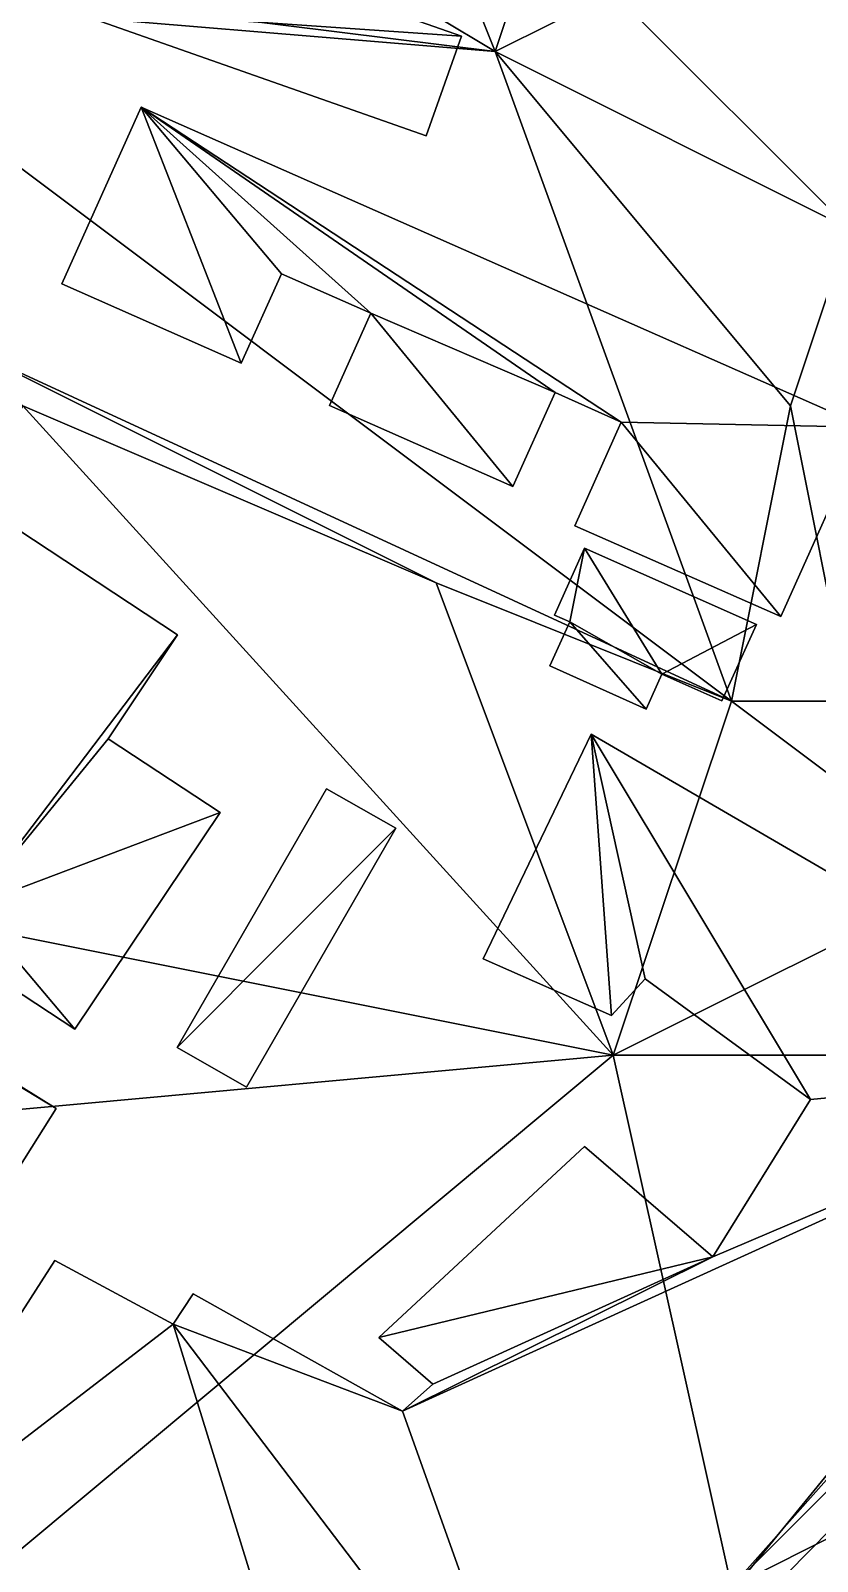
# Model space of a CAD drawing. Header units: metres. Extents: x -1103 to 901, y -902 to 905.
# Drawn here: x -999.7 to -973.1, y 146.9 to 198.7 of the extents above; entities that cross this region are included whole.
import ezdxf

# ---------------------------------------------------------------- set-up
doc = ezdxf.new("R2010")
doc.units = ezdxf.units.M
for name, color, linetype in [('OSM_BUILDING_FOOTPRINTS', 7, 'CONTINUOUS'), ('OSM_BUILDING_ROOFS', 1, 'CONTINUOUS'), ('OSM_BUILDING_WALLS', 8, 'CONTINUOUS'), ('OSM_TERRAIN', 3, 'CONTINUOUS')]:
    doc.layers.add(name, color=color, linetype=linetype)

msp = doc.modelspace()

# ---------------------------------------------------------------- linework, layer by layer
at = {"layer": 'OSM_BUILDING_FOOTPRINTS'}
for points in [[(-997.392, 202.813, 16.385), (-985.144, 198.522, 16.385), (-986.338, 195.149, 16.385), (-998.586, 199.451, 16.385), (-997.392, 202.813, 16.385)], [(-998.685, 190.128, 16.31), (-995.999, 196.122, 16.31), (-971.448, 185.274, 16.31), (-974.322, 178.859, 16.31), (-981.297, 181.934, 16.31), (-979.728, 185.45, 16.31), (-981.972, 186.446, 16.31), (-983.398, 183.272, 16.31), (-989.61, 186.014, 16.31), (-988.217, 189.133, 16.31), (-991.246, 190.471, 16.31), (-992.605, 187.441, 16.31), (-998.685, 190.128, 16.31)], [(-1009.197, 169.558, 16.932), (-1000.741, 182.188, 16.932), (-994.761, 178.24, 16.932), (-997.115, 174.723, 16.932), (-993.324, 172.224, 16.932), (-998.242, 164.88, 16.932), (-1002.609, 167.756, 16.932), (-1001.758, 169.038, 16.932), (-1005.251, 171.35, 16.932), (-1007.295, 168.297, 16.932), (-1009.197, 169.558, 16.932)], [(-975.151, 178.594, 16.693), (-980.977, 181.182, 16.693), (-981.994, 178.914, 16.693), (-981.474, 178.682, 16.693), (-982.148, 177.189, 16.693), (-978.887, 175.729, 16.693), (-978.357, 176.913, 16.693), (-976.323, 176.006, 16.693), (-975.151, 178.594, 16.693)], [(-998.917, 157.05, 16.455), (-1005.549, 146.721, 16.455), (-989.432, 137.189, 16.455), (-982.225, 138.206, 16.455), (-961.544, 159.208, 16.455), (-961.433, 163.642, 16.455), (-980.744, 174.878, 16.455), (-984.403, 167.269, 16.455), (-980.059, 165.345, 16.455), (-978.92, 166.595, 16.455), (-973.316, 162.503, 16.455), (-976.632, 157.173, 16.455), (-980.976, 160.91, 16.455), (-987.94, 154.441, 16.455), (-986.116, 152.859, 16.455), (-987.144, 151.941, 16.455), (-994.23, 155.923, 16.455), (-994.915, 154.894, 16.455), (-998.917, 157.05, 16.455)], [(-994.771, 164.261, 16.985), (-992.428, 162.923, 16.985), (-987.366, 171.693, 16.985), (-989.72, 173.031, 16.985), (-994.771, 164.261, 16.985)], [(-1009.164, 168.485, 16.377), (-1005.461, 166.185, 16.377), (-1004.267, 168.076, 16.377), (-1001.514, 166.373, 16.377), (-1002.653, 164.548, 16.377), (-998.872, 162.193, 16.377), (-1008.047, 147.639, 16.377), (-1018.294, 154.009, 16.377), (-1009.164, 168.485, 16.377)]]:
    msp.add_polyline3d(points, close=True, dxfattribs=at)
at = {"layer": 'OSM_BUILDING_ROOFS'}
for points in [[(-985.144, 198.522, 21.585), (-997.392, 202.813, 21.585), (-998.586, 199.451, 21.585)], [(-985.144, 198.522, 21.585), (-998.586, 199.451, 21.585), (-986.338, 195.149, 21.585)], [(-995.999, 196.122, 31.11), (-998.685, 190.128, 31.11), (-992.605, 187.441, 31.11)], [(-995.999, 196.122, 31.11), (-992.605, 187.441, 31.11), (-991.246, 190.471, 31.11)], [(-995.999, 196.122, 31.11), (-991.246, 190.471, 31.11), (-988.217, 189.133, 31.11)], [(-979.728, 185.45, 31.11), (-971.448, 185.274, 31.11), (-995.999, 196.122, 31.11)], [(-995.999, 196.122, 31.11), (-988.217, 189.133, 31.11), (-981.972, 186.446, 31.11)], [(-995.999, 196.122, 31.11), (-981.972, 186.446, 31.11), (-979.728, 185.45, 31.11)], [(-988.217, 189.133, 31.11), (-989.61, 186.014, 31.11), (-983.398, 183.272, 31.11)], [(-988.217, 189.133, 31.11), (-983.398, 183.272, 31.11), (-981.972, 186.446, 31.11)], [(-979.728, 185.45, 31.11), (-981.297, 181.934, 31.11), (-974.322, 178.859, 31.11)], [(-979.728, 185.45, 31.11), (-974.322, 178.859, 31.11), (-971.448, 185.274, 31.11)], [(-1001.758, 169.038, 31.732), (-994.761, 178.24, 31.732), (-1000.741, 182.188, 31.732)], [(-980.977, 181.182, 26.693), (-981.994, 178.914, 26.693), (-981.474, 178.682, 26.693)], [(-981.474, 178.682, 26.693), (-978.357, 176.913, 26.693), (-980.977, 181.182, 26.693)], [(-978.357, 176.913, 26.693), (-975.151, 178.594, 26.693), (-980.977, 181.182, 26.693)], [(-981.474, 178.682, 26.693), (-982.148, 177.189, 26.693), (-978.887, 175.729, 26.693)], [(-981.474, 178.682, 26.693), (-978.887, 175.729, 26.693), (-978.357, 176.913, 26.693)], [(-978.357, 176.913, 26.693), (-976.323, 176.006, 26.693), (-975.151, 178.594, 26.693)], [(-1001.758, 169.038, 31.732), (-997.115, 174.723, 31.732), (-994.761, 178.24, 31.732)], [(-980.744, 174.878, 31.255), (-984.403, 167.269, 31.255), (-980.059, 165.345, 31.255)], [(-980.744, 174.878, 31.255), (-980.059, 165.345, 31.255), (-978.92, 166.595, 31.255)], [(-980.744, 174.878, 31.255), (-978.92, 166.595, 31.255), (-973.316, 162.503, 31.255)], [(-961.433, 163.642, 31.255), (-980.744, 174.878, 31.255), (-973.316, 162.503, 31.255)], [(-1001.758, 169.038, 31.732), (-993.324, 172.224, 31.732), (-997.115, 174.723, 31.732)], [(-987.366, 171.693, 22.185), (-989.72, 173.031, 22.185), (-994.771, 164.261, 22.185)], [(-1001.758, 169.038, 31.732), (-998.242, 164.88, 31.732), (-993.324, 172.224, 31.732)], [(-987.366, 171.693, 22.185), (-994.771, 164.261, 22.185), (-992.428, 162.923, 22.185)], [(-1001.758, 169.038, 31.732), (-1002.609, 167.756, 31.732), (-998.242, 164.88, 31.732)], [(-1005.461, 166.185, 27.977), (-1008.047, 147.639, 27.977), (-998.872, 162.193, 27.977)], [(-1005.461, 166.185, 27.977), (-998.872, 162.193, 27.977), (-1002.653, 164.548, 27.977)], [(-987.144, 151.941, 31.255), (-982.225, 138.206, 31.255), (-961.433, 163.642, 31.255)], [(-961.433, 163.642, 31.255), (-976.632, 157.173, 31.255), (-987.144, 151.941, 31.255)], [(-982.225, 138.206, 31.255), (-961.544, 159.208, 31.255), (-961.433, 163.642, 31.255)], [(-961.433, 163.642, 31.255), (-973.316, 162.503, 31.255), (-976.632, 157.173, 31.255)], [(-976.632, 157.173, 31.255), (-980.976, 160.91, 31.255), (-987.94, 154.441, 31.255)], [(-976.632, 157.173, 31.255), (-987.94, 154.441, 31.255), (-986.116, 152.859, 31.255)], [(-976.632, 157.173, 31.255), (-986.116, 152.859, 31.255), (-987.144, 151.941, 31.255)], [(-994.915, 154.894, 31.255), (-998.917, 157.05, 31.255), (-1005.549, 146.721, 31.255)], [(-987.144, 151.941, 31.255), (-994.23, 155.923, 31.255), (-994.915, 154.894, 31.255)], [(-994.915, 154.894, 31.255), (-1005.549, 146.721, 31.255), (-989.432, 137.189, 31.255)], [(-994.915, 154.894, 31.255), (-989.432, 137.189, 31.255), (-982.225, 138.206, 31.255)], [(-987.144, 151.941, 31.255), (-994.915, 154.894, 31.255), (-982.225, 138.206, 31.255)]]:
    msp.add_3dface(points, dxfattribs=at)
at = {"layer": 'OSM_BUILDING_WALLS'}
for points in [[(-985.144, 198.522, 16.385), (-997.392, 202.813, 16.385), (-997.392, 202.813, 21.585)], [(-985.144, 198.522, 16.385), (-997.392, 202.813, 21.585), (-985.144, 198.522, 21.585)], [(-998.586, 199.451, 16.385), (-986.338, 195.149, 16.385), (-986.338, 195.149, 21.585)], [(-998.586, 199.451, 16.385), (-986.338, 195.149, 21.585), (-998.586, 199.451, 21.585)], [(-986.338, 195.149, 16.385), (-985.144, 198.522, 16.385), (-985.144, 198.522, 21.585)], [(-986.338, 195.149, 16.385), (-985.144, 198.522, 21.585), (-986.338, 195.149, 21.585)], [(-995.999, 196.122, 16.31), (-998.685, 190.128, 16.31), (-998.685, 190.128, 31.11)], [(-995.999, 196.122, 16.31), (-998.685, 190.128, 31.11), (-995.999, 196.122, 31.11)], [(-971.448, 185.274, 16.31), (-995.999, 196.122, 16.31), (-995.999, 196.122, 31.11)], [(-971.448, 185.274, 16.31), (-995.999, 196.122, 31.11), (-971.448, 185.274, 31.11)], [(-992.605, 187.441, 16.31), (-991.246, 190.471, 16.31), (-991.246, 190.471, 31.11)], [(-992.605, 187.441, 16.31), (-991.246, 190.471, 31.11), (-992.605, 187.441, 31.11)], [(-991.246, 190.471, 16.31), (-988.217, 189.133, 16.31), (-988.217, 189.133, 31.11)], [(-991.246, 190.471, 16.31), (-988.217, 189.133, 31.11), (-991.246, 190.471, 31.11)], [(-998.685, 190.128, 16.31), (-992.605, 187.441, 16.31), (-992.605, 187.441, 31.11)], [(-998.685, 190.128, 16.31), (-992.605, 187.441, 31.11), (-998.685, 190.128, 31.11)], [(-988.217, 189.133, 16.31), (-989.61, 186.014, 16.31), (-989.61, 186.014, 31.11)], [(-988.217, 189.133, 16.31), (-989.61, 186.014, 31.11), (-988.217, 189.133, 31.11)], [(-983.398, 183.272, 16.31), (-981.972, 186.446, 16.31), (-981.972, 186.446, 31.11)], [(-983.398, 183.272, 16.31), (-981.972, 186.446, 31.11), (-983.398, 183.272, 31.11)], [(-981.972, 186.446, 16.31), (-979.728, 185.45, 16.31), (-979.728, 185.45, 31.11)], [(-981.972, 186.446, 16.31), (-979.728, 185.45, 31.11), (-981.972, 186.446, 31.11)], [(-989.61, 186.014, 16.31), (-983.398, 183.272, 16.31), (-983.398, 183.272, 31.11)], [(-989.61, 186.014, 16.31), (-983.398, 183.272, 31.11), (-989.61, 186.014, 31.11)], [(-979.728, 185.45, 16.31), (-981.297, 181.934, 16.31), (-981.297, 181.934, 31.11)], [(-979.728, 185.45, 16.31), (-981.297, 181.934, 31.11), (-979.728, 185.45, 31.11)], [(-974.322, 178.859, 16.31), (-971.448, 185.274, 16.31), (-971.448, 185.274, 31.11)], [(-974.322, 178.859, 16.31), (-971.448, 185.274, 31.11), (-974.322, 178.859, 31.11)], [(-994.761, 178.24, 16.932), (-1000.741, 182.188, 16.932), (-1000.741, 182.188, 31.732)], [(-994.761, 178.24, 16.932), (-1000.741, 182.188, 31.732), (-994.761, 178.24, 31.732)], [(-981.297, 181.934, 16.31), (-974.322, 178.859, 16.31), (-974.322, 178.859, 31.11)], [(-981.297, 181.934, 16.31), (-974.322, 178.859, 31.11), (-981.297, 181.934, 31.11)], [(-980.977, 181.182, 16.693), (-981.994, 178.914, 16.693), (-981.994, 178.914, 26.693)], [(-980.977, 181.182, 16.693), (-981.994, 178.914, 26.693), (-980.977, 181.182, 26.693)], [(-975.151, 178.594, 16.693), (-980.977, 181.182, 16.693), (-980.977, 181.182, 26.693)], [(-975.151, 178.594, 16.693), (-980.977, 181.182, 26.693), (-975.151, 178.594, 26.693)], [(-981.994, 178.914, 16.693), (-981.474, 178.682, 16.693), (-981.474, 178.682, 26.693)], [(-981.994, 178.914, 16.693), (-981.474, 178.682, 26.693), (-981.994, 178.914, 26.693)], [(-981.474, 178.682, 16.693), (-982.148, 177.189, 16.693), (-982.148, 177.189, 26.693)], [(-981.474, 178.682, 16.693), (-982.148, 177.189, 26.693), (-981.474, 178.682, 26.693)], [(-976.323, 176.006, 16.693), (-975.151, 178.594, 16.693), (-975.151, 178.594, 26.693)], [(-976.323, 176.006, 16.693), (-975.151, 178.594, 26.693), (-976.323, 176.006, 26.693)], [(-997.115, 174.723, 16.932), (-994.761, 178.24, 16.932), (-994.761, 178.24, 31.732)], [(-997.115, 174.723, 16.932), (-994.761, 178.24, 31.732), (-997.115, 174.723, 31.732)], [(-982.148, 177.189, 16.693), (-978.887, 175.729, 16.693), (-978.887, 175.729, 26.693)], [(-982.148, 177.189, 16.693), (-978.887, 175.729, 26.693), (-982.148, 177.189, 26.693)], [(-978.887, 175.729, 16.693), (-978.357, 176.913, 16.693), (-978.357, 176.913, 26.693)], [(-978.887, 175.729, 16.693), (-978.357, 176.913, 26.693), (-978.887, 175.729, 26.693)], [(-978.357, 176.913, 16.693), (-976.323, 176.006, 16.693), (-976.323, 176.006, 26.693)], [(-978.357, 176.913, 16.693), (-976.323, 176.006, 26.693), (-978.357, 176.913, 26.693)], [(-980.744, 174.878, 16.455), (-984.403, 167.269, 16.455), (-984.403, 167.269, 31.255)], [(-980.744, 174.878, 16.455), (-984.403, 167.269, 31.255), (-980.744, 174.878, 31.255)], [(-961.433, 163.642, 16.455), (-980.744, 174.878, 16.455), (-980.744, 174.878, 31.255)], [(-961.433, 163.642, 16.455), (-980.744, 174.878, 31.255), (-961.433, 163.642, 31.255)], [(-993.324, 172.224, 16.932), (-997.115, 174.723, 16.932), (-997.115, 174.723, 31.732)], [(-993.324, 172.224, 16.932), (-997.115, 174.723, 31.732), (-993.324, 172.224, 31.732)], [(-989.72, 173.031, 16.985), (-994.771, 164.261, 16.985), (-994.771, 164.261, 22.185)], [(-989.72, 173.031, 16.985), (-994.771, 164.261, 22.185), (-989.72, 173.031, 22.185)], [(-987.366, 171.693, 16.985), (-989.72, 173.031, 16.985), (-989.72, 173.031, 22.185)], [(-987.366, 171.693, 16.985), (-989.72, 173.031, 22.185), (-987.366, 171.693, 22.185)], [(-998.242, 164.88, 16.932), (-993.324, 172.224, 16.932), (-993.324, 172.224, 31.732)], [(-998.242, 164.88, 16.932), (-993.324, 172.224, 31.732), (-998.242, 164.88, 31.732)], [(-992.428, 162.923, 16.985), (-987.366, 171.693, 16.985), (-987.366, 171.693, 22.185)], [(-992.428, 162.923, 16.985), (-987.366, 171.693, 22.185), (-992.428, 162.923, 22.185)], [(-1002.609, 167.756, 16.932), (-998.242, 164.88, 16.932), (-998.242, 164.88, 31.732)], [(-1002.609, 167.756, 16.932), (-998.242, 164.88, 31.732), (-1002.609, 167.756, 31.732)], [(-984.403, 167.269, 16.455), (-980.059, 165.345, 16.455), (-980.059, 165.345, 31.255)], [(-984.403, 167.269, 16.455), (-980.059, 165.345, 31.255), (-984.403, 167.269, 31.255)], [(-980.059, 165.345, 16.455), (-978.92, 166.595, 16.455), (-978.92, 166.595, 31.255)], [(-980.059, 165.345, 16.455), (-978.92, 166.595, 31.255), (-980.059, 165.345, 31.255)], [(-978.92, 166.595, 16.455), (-973.316, 162.503, 16.455), (-973.316, 162.503, 31.255)], [(-978.92, 166.595, 16.455), (-973.316, 162.503, 31.255), (-978.92, 166.595, 31.255)], [(-998.872, 162.193, 16.377), (-1002.653, 164.548, 16.377), (-1002.653, 164.548, 27.977)], [(-998.872, 162.193, 16.377), (-1002.653, 164.548, 27.977), (-998.872, 162.193, 27.977)], [(-994.771, 164.261, 16.985), (-992.428, 162.923, 16.985), (-992.428, 162.923, 22.185)], [(-994.771, 164.261, 16.985), (-992.428, 162.923, 22.185), (-994.771, 164.261, 22.185)], [(-973.316, 162.503, 16.455), (-976.632, 157.173, 16.455), (-976.632, 157.173, 31.255)], [(-973.316, 162.503, 16.455), (-976.632, 157.173, 31.255), (-973.316, 162.503, 31.255)], [(-1008.047, 147.639, 16.377), (-998.872, 162.193, 16.377), (-998.872, 162.193, 27.977)], [(-1008.047, 147.639, 16.377), (-998.872, 162.193, 27.977), (-1008.047, 147.639, 27.977)], [(-980.976, 160.91, 16.455), (-987.94, 154.441, 16.455), (-987.94, 154.441, 31.255)], [(-980.976, 160.91, 16.455), (-987.94, 154.441, 31.255), (-980.976, 160.91, 31.255)], [(-976.632, 157.173, 16.455), (-980.976, 160.91, 16.455), (-980.976, 160.91, 31.255)], [(-976.632, 157.173, 16.455), (-980.976, 160.91, 31.255), (-976.632, 157.173, 31.255)], [(-982.225, 138.206, 16.455), (-961.544, 159.208, 16.455), (-961.544, 159.208, 31.255)], [(-982.225, 138.206, 16.455), (-961.544, 159.208, 31.255), (-982.225, 138.206, 31.255)], [(-998.917, 157.05, 16.455), (-1005.549, 146.721, 16.455), (-1005.549, 146.721, 31.255)], [(-998.917, 157.05, 16.455), (-1005.549, 146.721, 31.255), (-998.917, 157.05, 31.255)], [(-994.915, 154.894, 16.455), (-998.917, 157.05, 16.455), (-998.917, 157.05, 31.255)], [(-994.915, 154.894, 16.455), (-998.917, 157.05, 31.255), (-994.915, 154.894, 31.255)], [(-994.23, 155.923, 16.455), (-994.915, 154.894, 16.455), (-994.915, 154.894, 31.255)], [(-994.23, 155.923, 16.455), (-994.915, 154.894, 31.255), (-994.23, 155.923, 31.255)], [(-987.144, 151.941, 16.455), (-994.23, 155.923, 16.455), (-994.23, 155.923, 31.255)], [(-987.144, 151.941, 16.455), (-994.23, 155.923, 31.255), (-987.144, 151.941, 31.255)], [(-987.94, 154.441, 16.455), (-986.116, 152.859, 16.455), (-986.116, 152.859, 31.255)], [(-987.94, 154.441, 16.455), (-986.116, 152.859, 31.255), (-987.94, 154.441, 31.255)], [(-986.116, 152.859, 16.455), (-987.144, 151.941, 16.455), (-987.144, 151.941, 31.255)], [(-986.116, 152.859, 16.455), (-987.144, 151.941, 31.255), (-986.116, 152.859, 31.255)]]:
    msp.add_3dface(points, dxfattribs=at)
at = {"layer": 'OSM_TERRAIN'}
for points in [[(-994, 204, 18.17), (-984, 198, 18.431), (-988, 208, 17.481)], [(-984, 198, 18.431), (-982, 204, 17.686), (-988, 208, 17.481)], [(-1000, 200, 18.493), (-984, 198, 18.431), (-994, 204, 18.17)], [(-984, 198, 18.431), (-980, 200, 18.107), (-982, 204, 17.686)], [(-976, 176, 18.744), (-984, 198, 18.431), (-1008, 200, 18.715)], [(-976, 176, 18.744), (-1008, 200, 18.715), (-1002, 188, 18.963)], [(-1008, 200, 18.715), (-984, 198, 18.431), (-1000, 200, 18.493)], [(-972, 192, 18.176), (-980, 200, 18.107), (-984, 198, 18.431)], [(-972, 192, 18.176), (-966, 200, 17.947), (-980, 200, 18.107)], [(-976, 176, 18.744), (-974, 186, 18.737), (-984, 198, 18.431)], [(-974, 186, 18.737), (-972, 192, 18.176), (-984, 198, 18.431)], [(-974, 186, 18.737), (-972, 176, 18.068), (-972, 192, 18.176)], [(-1000, 186, 18.977), (-986, 180, 18.965), (-1002, 188, 18.963)], [(-986, 180, 18.965), (-976, 176, 18.744), (-1002, 188, 18.963)], [(-1010, 170, 18.916), (-980, 164, 18.823), (-1000, 186, 18.977)], [(-980, 164, 18.823), (-986, 180, 18.965), (-1000, 186, 18.977)], [(-976, 176, 18.744), (-972, 176, 18.068), (-974, 186, 18.737)], [(-986, 180, 18.965), (-980, 164, 18.823), (-976, 176, 18.744)], [(-980, 164, 18.823), (-968, 170, 18.751), (-976, 176, 18.744)], [(-968, 170, 18.751), (-972, 176, 18.068), (-976, 176, 18.744)], [(-1002, 162, 18.611), (-980, 164, 18.823), (-1010, 170, 18.916)], [(-980, 164, 18.823), (-960, 164, 18.652), (-968, 170, 18.751)], [(-1004, 144, 18.532), (-976, 146, 18.749), (-980, 164, 18.823)], [(-1004, 144, 18.532), (-980, 164, 18.823), (-1002, 162, 18.611)], [(-976, 146, 18.749), (-960, 164, 18.652), (-980, 164, 18.823)], [(-968, 150, 18.201), (-958, 164, 18.318), (-976, 146, 18.749)], [(-976, 146, 18.749), (-958, 164, 18.318), (-960, 164, 18.652)], [(-978, 114, 18.011), (-956, 150, 18.093), (-984, 132, 18.22)], [(-984, 132, 18.22), (-956, 150, 18.093), (-972, 146, 18.219)], [(-978, 114, 18.011), (-936, 128, 18.032), (-956, 150, 18.093)], [(-972, 146, 18.219), (-968, 150, 18.201), (-976, 146, 18.749)], [(-1016, 148, 18.022), (-1008, 98, 18.049), (-996, 136, 18.123)], [(-1016, 148, 18.022), (-996, 136, 18.123), (-1002, 140, 18.058)]]:
    msp.add_3dface(points, dxfattribs=at)

doc.saveas('drawing.dxf')
